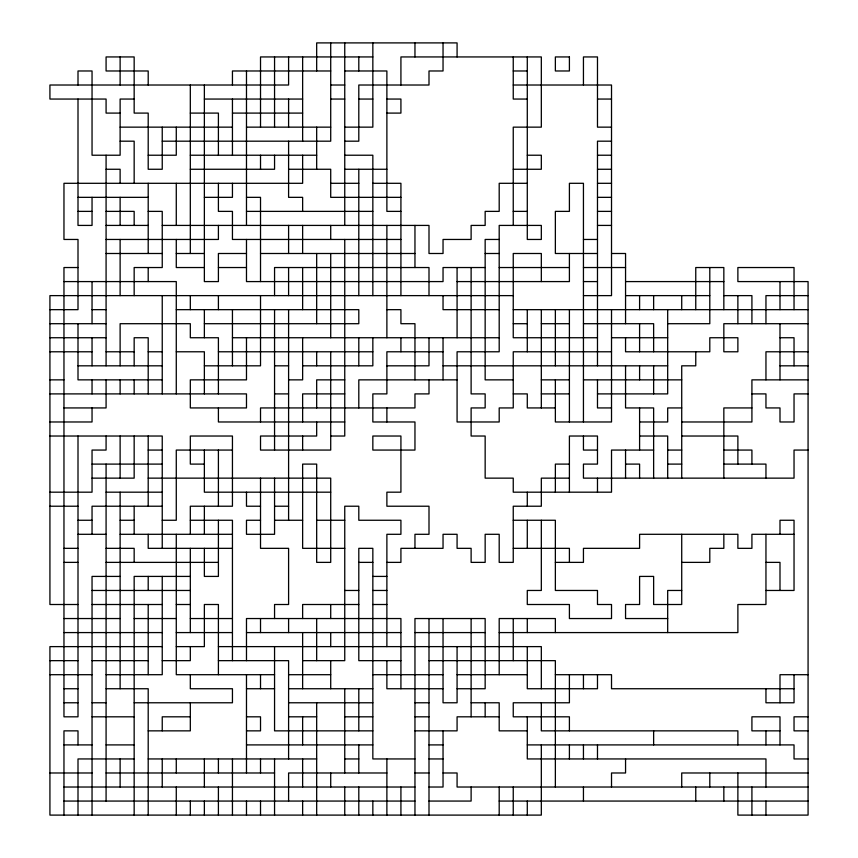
<?xml version="1.0" encoding="UTF-8"?>
<svg xmlns="http://www.w3.org/2000/svg" width="858" height="858" viewBox="0 0 858 858"><rect width="100%" height="100%" fill="white"/><g stroke="black" fill="none" stroke-linecap="round" stroke-linejoin="round"><path stroke-width="1.29" d="M372.844 56.939L260.521 56.939L260.521 127.145M330.716 70.978L232.443 70.978L232.443 85.017M344.755 70.978L386.883 70.978L386.883 211.379L400.922 211.379M513.245 70.978L527.284 70.978M330.716 85.017L344.755 85.017M513.245 85.017L611.518 85.017L611.518 295.624L583.44 295.624M134.159 99.056L120.12 99.056L120.12 155.223L92.042 155.223L92.042 70.978L78.003 70.978L78.003 85.017M204.365 99.056L302.638 99.056M330.716 99.056L344.755 99.056M358.805 99.056L372.844 99.056M386.883 99.056L400.922 99.056L400.922 113.095L386.883 113.095M527.284 99.056L513.245 99.056L513.245 56.939M597.479 99.056L611.518 99.056M120.12 113.095L106.081 113.095L106.081 99.056L49.925 99.056L49.925 85.017L288.599 85.017L288.599 56.939M190.315 113.095L218.404 113.095L218.404 155.223M232.443 113.095L302.638 113.095M120.12 127.145L232.443 127.145M246.482 127.145L330.716 127.145M344.755 127.145L372.844 127.145L372.844 42.9M611.518 127.145L597.479 127.145L597.479 56.939L583.44 56.939L583.44 85.017M120.12 141.184L134.159 141.184L134.159 183.301M162.237 141.184L330.716 141.184L330.716 42.9M344.755 141.184L358.805 141.184L358.805 85.017L429 85.017L429 70.978L443.039 70.978L443.039 42.9M611.518 141.184L597.479 141.184L597.479 365.819M148.198 155.223L176.276 155.223L176.276 127.145M190.315 155.223L316.677 155.223M344.755 155.223L372.844 155.223L372.844 295.624M527.284 155.223L541.323 155.223L541.323 169.262L513.245 169.262M597.479 155.223L611.518 155.223M106.081 169.262L120.12 169.262L120.12 183.301M190.315 169.262L274.56 169.262L274.56 155.223M288.599 169.262L330.716 169.262L330.716 197.34L400.922 197.34M344.755 169.262L386.883 169.262M597.479 169.262L611.518 169.262M330.716 183.301L358.805 183.301M372.844 183.301L400.922 183.301L400.922 295.624M527.284 183.301L499.195 183.301L499.195 211.379L485.156 211.379L485.156 225.418L471.117 225.418L471.117 239.457L443.039 239.457L443.039 253.496L429 253.496L429 225.418L162.237 225.418M597.479 183.301L611.518 183.301M78.003 197.34L148.198 197.34M204.365 197.34L232.443 197.34L232.443 183.301M246.482 197.34L260.521 197.34L260.521 281.585M597.479 197.34L611.518 197.34M78.003 211.379L92.042 211.379M106.081 211.379L134.159 211.379L134.159 225.418M148.198 211.379L162.237 211.379L162.237 267.535L134.159 267.535L134.159 295.624M246.482 211.379L372.844 211.379M513.245 211.379L527.284 211.379M597.479 211.379L611.518 211.379M106.081 225.418L148.198 225.418M597.479 225.418L611.518 225.418M106.081 239.457L218.404 239.457L218.404 225.418M400.922 239.457L232.443 239.457L232.443 211.379L218.404 211.379L218.404 183.301M499.195 239.457L485.156 239.457L485.156 379.858L513.245 379.858M583.44 239.457L597.479 239.457M106.081 253.496L162.237 253.496M176.276 253.496L204.365 253.496M246.482 253.496L218.404 253.496L218.404 281.585L204.365 281.585L204.365 85.017M260.521 253.496L414.961 253.496M485.156 253.496L499.195 253.496M597.479 253.496L555.362 253.496L555.362 211.379L569.401 211.379L569.401 183.301L583.44 183.301L583.44 421.975M611.518 253.496L625.557 253.496L625.557 323.702M78.003 267.535L63.964 267.535L63.964 716.816L78.003 716.816L78.003 436.025M204.365 267.535L176.276 267.535L176.276 239.457M218.404 267.535L246.482 267.535M485.156 267.535L443.039 267.535L443.039 281.585L246.482 281.585L246.482 239.457M499.195 267.535L569.401 267.535M583.44 267.535L625.557 267.535M63.964 281.585L176.276 281.585L176.276 393.897M457.078 281.585L569.401 281.585L569.401 253.496M583.44 281.585L597.479 281.585M625.557 281.585L723.841 281.585M513.245 295.624L49.925 295.624L49.925 604.504L78.003 604.504M625.557 295.624L709.802 295.624M723.841 295.624L751.919 295.624L751.919 323.702M808.075 295.624L765.958 295.624L765.958 323.702M49.925 309.663L78.003 309.663L78.003 239.457L63.964 239.457L63.964 183.301L302.638 183.301L302.638 155.223M92.042 309.663L106.081 309.663M176.276 309.663L358.805 309.663L358.805 323.702L204.365 323.702M386.883 309.663L400.922 309.663L400.922 323.702L414.961 323.702L414.961 379.858M499.195 309.663L443.039 309.663L443.039 295.624M513.245 309.663L808.075 309.663M49.925 323.702L106.081 323.702M513.245 323.702L527.284 323.702M541.323 323.702L569.401 323.702M583.44 323.702L653.635 323.702L653.635 351.78M667.685 323.702L709.802 323.702L709.802 267.535M808.075 323.702L723.841 323.702L723.841 351.78L737.88 351.78L737.88 337.741L709.802 337.741L709.802 351.78L625.557 351.78L625.557 337.741M49.925 337.741L106.081 337.741M232.443 337.741L499.195 337.741M597.479 337.741L513.245 337.741L513.245 253.496L541.323 253.496L541.323 281.585M611.518 337.741L667.685 337.741M779.997 337.741L794.036 337.741L794.036 365.819M49.925 351.78L92.042 351.78M106.081 351.78L134.159 351.78M148.198 351.78L162.237 351.78M176.276 351.78L204.365 351.78L204.365 393.897M218.404 351.78L372.844 351.78M443.039 351.78L386.883 351.78L386.883 393.897L372.844 393.897L372.844 421.975L414.961 421.975L414.961 450.064L372.844 450.064L372.844 436.025L400.922 436.025L400.922 492.181L386.883 492.181L386.883 506.22L429 506.22L429 534.298L414.961 534.298L414.961 548.337M611.518 351.78L513.245 351.78L513.245 407.936L499.195 407.936L499.195 421.975L457.078 421.975L457.078 351.78L499.195 351.78L499.195 225.418L541.323 225.418L541.323 239.457L527.284 239.457L527.284 56.939M808.075 351.78L765.958 351.78L765.958 379.858M78.003 365.819L162.237 365.819M204.365 365.819L260.521 365.819L260.521 295.624M274.56 365.819L288.599 365.819M302.638 365.819L372.844 365.819L372.844 337.741M386.883 365.819L429 365.819L429 337.741M443.039 365.819L667.685 365.819M779.997 365.819L808.075 365.819M49.925 379.858L63.964 379.858M162.237 379.858L78.003 379.858L78.003 323.702M288.599 379.858L302.638 379.858L302.638 337.741M344.755 379.858L316.677 379.858L316.677 407.936M457.078 379.858L358.805 379.858L358.805 407.936M541.323 379.858L569.401 379.858M583.44 379.858L681.724 379.858M808.075 379.858L751.919 379.858L751.919 421.975L681.724 421.975M49.925 393.897L246.482 393.897L246.482 407.936L190.315 407.936L190.315 379.858L246.482 379.858L246.482 337.741M274.56 393.897L288.599 393.897M344.755 393.897L302.638 393.897L302.638 421.975M513.245 393.897L527.284 393.897L527.284 407.936L555.362 407.936M541.323 393.897L569.401 393.897M597.479 393.897L667.685 393.897L667.685 309.663M751.919 393.897L765.958 393.897L765.958 407.936L779.997 407.936L779.997 421.975L794.036 421.975L794.036 393.897L808.075 393.897M63.964 407.936L106.081 407.936L106.081 379.858M611.518 407.936L597.479 407.936L597.479 379.858M681.724 407.936L667.685 407.936L667.685 421.975L639.596 421.975M751.919 407.936L723.841 407.936L723.841 478.142M49.925 421.975L92.042 421.975L92.042 407.936M344.755 421.975L218.404 421.975L218.404 407.936M49.925 436.025L162.237 436.025L162.237 548.337M330.716 436.025L344.755 436.025L344.755 239.457M639.596 436.025L667.685 436.025L667.685 478.142M681.724 436.025L737.88 436.025L737.88 464.103M148.198 450.064L162.237 450.064M232.443 450.064L176.276 450.064L176.276 520.259L162.237 520.259M597.479 450.064L583.44 450.064L583.44 436.025M653.635 450.064L611.518 450.064L611.518 492.181L513.245 492.181L513.245 478.142L485.156 478.142L485.156 436.025L471.117 436.025L471.117 407.936L485.156 407.936L485.156 393.897L471.117 393.897L471.117 267.535M667.685 450.064L681.724 450.064M723.841 450.064L751.919 450.064L751.919 464.103M808.075 450.064L794.036 450.064L794.036 478.142L583.44 478.142L583.44 464.103L597.479 464.103L597.479 436.025L569.401 436.025L569.401 492.181M92.042 464.103L162.237 464.103M204.365 464.103L190.315 464.103L190.315 436.025L232.443 436.025L232.443 506.22L190.315 506.22L190.315 534.298M569.401 464.103L555.362 464.103L555.362 492.181M625.557 464.103L639.596 464.103L639.596 478.142M667.685 464.103L681.724 464.103M723.841 464.103L765.958 464.103L765.958 478.142M92.042 478.142L134.159 478.142L134.159 436.025M148.198 478.142L330.716 478.142L330.716 562.376L316.677 562.376L316.677 464.103L302.638 464.103L302.638 548.337L344.755 548.337M569.401 478.142L541.323 478.142L541.323 506.22L513.245 506.22L513.245 562.376L499.195 562.376L499.195 534.298L485.156 534.298L485.156 562.376L471.117 562.376L471.117 548.337L457.078 548.337L457.078 534.298L443.039 534.298L443.039 548.337L400.922 548.337L400.922 562.376L386.883 562.376M49.925 492.181L92.042 492.181L92.042 450.064L106.081 450.064L106.081 436.025M106.081 492.181L162.237 492.181M330.716 492.181L204.365 492.181L204.365 450.064M49.925 506.22L78.003 506.22M162.237 506.22L92.042 506.22L92.042 534.298M260.521 506.22L246.482 506.22L246.482 492.181M274.56 506.22L288.599 506.22M78.003 520.259L92.042 520.259M120.12 520.259L134.159 520.259M190.315 520.259L232.443 520.259L232.443 660.66M260.521 520.259L246.482 520.259L246.482 534.298L274.56 534.298L274.56 478.142M274.56 520.259L302.638 520.259M316.677 520.259L344.755 520.259M513.245 520.259L555.362 520.259L555.362 590.465L597.479 590.465L597.479 604.504L611.518 604.504L611.518 618.543L569.401 618.543L569.401 604.504L527.284 604.504L527.284 590.465L541.323 590.465L541.323 520.259M78.003 534.298L106.081 534.298M120.12 534.298L232.443 534.298M794.036 534.298L751.919 534.298L751.919 548.337L737.88 548.337L737.88 534.298L639.596 534.298L639.596 548.337L583.44 548.337L583.44 562.376L555.362 562.376M63.964 548.337L78.003 548.337M106.081 548.337L134.159 548.337L134.159 562.376M232.443 548.337L148.198 548.337L148.198 534.298M513.245 548.337L569.401 548.337L569.401 562.376M63.964 562.376L78.003 562.376M106.081 562.376L218.404 562.376M358.805 562.376L372.844 562.376M681.724 562.376L709.802 562.376L709.802 548.337L723.841 548.337L723.841 534.298M765.958 562.376L779.997 562.376L779.997 590.465M120.12 576.415L92.042 576.415L92.042 815.1M190.315 576.415L134.159 576.415L134.159 815.1M372.844 576.415L386.883 576.415M92.042 590.465L190.315 590.465M344.755 590.465L358.805 590.465M372.844 590.465L386.883 590.465M681.724 590.465L667.685 590.465L667.685 632.582M765.958 590.465L794.036 590.465L794.036 520.259L779.997 520.259L779.997 534.298M92.042 604.504L162.237 604.504M176.276 604.504L190.315 604.504M358.805 604.504L302.638 604.504L302.638 618.543M372.844 604.504L386.883 604.504M63.964 618.543L120.12 618.543M134.159 618.543L176.276 618.543M190.315 618.543L232.443 618.543M667.685 618.543L625.557 618.543L625.557 604.504L639.596 604.504L639.596 576.415L653.635 576.415L653.635 604.504L681.724 604.504L681.724 534.298M63.964 632.582L162.237 632.582M176.276 632.582L232.443 632.582M246.482 632.582L400.922 632.582M414.961 632.582L485.156 632.582M499.195 632.582L737.88 632.582L737.88 604.504L765.958 604.504L765.958 534.298M162.237 646.621L49.925 646.621L49.925 815.1L541.323 815.1L541.323 744.905M176.276 646.621L204.365 646.621L204.365 604.504L218.404 604.504L218.404 674.699M218.404 646.621L541.323 646.621L541.323 688.738M49.925 660.66L78.003 660.66M92.042 660.66L148.198 660.66M162.237 660.66L190.315 660.66L190.315 646.621M218.404 660.66L288.599 660.66L288.599 758.944M302.638 660.66L344.755 660.66L344.755 506.22L358.805 506.22L358.805 520.259L400.922 520.259L400.922 534.298L386.883 534.298L386.883 646.621M400.922 660.66L358.805 660.66L358.805 548.337L372.844 548.337L372.844 758.944L414.961 758.944M429 660.66L555.362 660.66L555.362 787.022M49.925 674.699L92.042 674.699M106.081 674.699L162.237 674.699L162.237 576.415M274.56 674.699L176.276 674.699L176.276 534.298M288.599 674.699L330.716 674.699M372.844 674.699L443.039 674.699M457.078 674.699L527.284 674.699M555.362 674.699L611.518 674.699L611.518 688.738L794.036 688.738M808.075 674.699L779.997 674.699L779.997 702.777M63.964 688.738L78.003 688.738M106.081 688.738L148.198 688.738L148.198 815.1M246.482 688.738L274.56 688.738M288.599 688.738L372.844 688.738M443.039 688.738L386.883 688.738L386.883 660.66M457.078 688.738L485.156 688.738L485.156 618.543L414.961 618.543L414.961 815.1M63.964 702.777L78.003 702.777M92.042 702.777L106.081 702.777M134.159 702.777L232.443 702.777L232.443 688.738L190.315 688.738L190.315 674.699M288.599 702.777L372.844 702.777M414.961 702.777L429 702.777M471.117 702.777L499.195 702.777L499.195 730.855L527.284 730.855M92.042 716.816L134.159 716.816M190.315 716.816L162.237 716.816L162.237 730.855M246.482 716.816L260.521 716.816L260.521 730.855L246.482 730.855M288.599 716.816L316.677 716.816M344.755 716.816L372.844 716.816M414.961 716.816L429 716.816M499.195 716.816L457.078 716.816L457.078 730.855L414.961 730.855M808.075 716.816L794.036 716.816L794.036 730.855L808.075 730.855M148.198 730.855L190.315 730.855L190.315 702.777M372.844 730.855L274.56 730.855L274.56 646.621M779.997 730.855L751.919 730.855L751.919 716.816L779.997 716.816L779.997 744.905M63.964 744.905L92.042 744.905M106.081 744.905L134.159 744.905M246.482 744.905L372.844 744.905M429 744.905L443.039 744.905M527.284 744.905L794.036 744.905L794.036 758.944L808.075 758.944M134.159 758.944L78.003 758.944L78.003 815.1M148.198 758.944L316.677 758.944M344.755 758.944L358.805 758.944M429 758.944L443.039 758.944M49.925 772.983L92.042 772.983M106.081 772.983L274.56 772.983M386.883 772.983L288.599 772.983L288.599 801.061M414.961 772.983L429 772.983M443.039 772.983L457.078 772.983L457.078 787.022L808.075 787.022M808.075 772.983L681.724 772.983L681.724 787.022M63.964 787.022L414.961 787.022M429 787.022L443.039 787.022L443.039 730.855M63.964 801.061L414.961 801.061M429 801.061L471.117 801.061L471.117 787.022M499.195 801.061L808.075 801.061M794.036 309.663L794.036 267.535L737.88 267.535L737.88 281.585L808.075 281.585L808.075 815.1L737.88 815.1L737.88 772.983M794.036 674.699L794.036 702.777L765.958 702.777L765.958 688.738M779.997 281.585L779.997 309.663M779.997 323.702L779.997 379.858M765.958 730.855L765.958 744.905M765.958 787.022L765.958 758.944L527.284 758.944L527.284 716.816M765.958 801.061L765.958 815.1M751.919 787.022L751.919 815.1M737.88 295.624L737.88 323.702M737.88 744.905L737.88 730.855L541.323 730.855L541.323 702.777M723.841 309.663L723.841 267.535L695.763 267.535L695.763 309.663M723.841 787.022L723.841 801.061M709.802 772.983L709.802 787.022M695.763 351.78L695.763 365.819L681.724 365.819L681.724 478.142M695.763 787.022L695.763 801.061M681.724 295.624L681.724 309.663M653.635 295.624L653.635 309.663M653.635 365.819L653.635 393.897M653.635 478.142L653.635 407.936L625.557 407.936L625.557 365.819M653.635 730.855L653.635 744.905M639.596 295.624L639.596 309.663M639.596 323.702L639.596 351.78M639.596 365.819L639.596 379.858M639.596 407.936L639.596 450.064M625.557 450.064L625.557 478.142M625.557 758.944L625.557 772.983L611.518 772.983L611.518 787.022M611.518 309.663L611.518 421.975L555.362 421.975L555.362 379.858M597.479 478.142L597.479 492.181M597.479 674.699L597.479 688.738L527.284 688.738L527.284 646.621M597.479 744.905L597.479 758.944M583.44 674.699L583.44 688.738M583.44 744.905L583.44 758.944M583.44 787.022L583.44 801.061M569.401 309.663L569.401 421.975M569.401 674.699L569.401 702.777L513.245 702.777L513.245 716.816L569.401 716.816L569.401 730.855M569.401 744.905L569.401 758.944M555.362 309.663L555.362 365.819M555.362 632.582L555.362 618.543L499.195 618.543L499.195 674.699M541.323 309.663L541.323 407.936M527.284 309.663L527.284 351.78M527.284 492.181L527.284 506.22M527.284 520.259L527.284 548.337M527.284 618.543L527.284 632.582M527.284 801.061L527.284 815.1M513.245 225.418L513.245 127.145L541.323 127.145L541.323 56.939L400.922 56.939L400.922 85.017M513.245 618.543L513.245 660.66M513.245 787.022L513.245 815.1M499.195 787.022L499.195 815.1M485.156 702.777L485.156 716.816M471.117 618.543L471.117 716.816M457.078 56.939L457.078 42.9L316.677 42.9L316.677 70.978M457.078 267.535L457.078 337.741M457.078 646.621L457.078 702.777L443.039 702.777L443.039 618.543M443.039 337.741L443.039 379.858M429 295.624L429 267.535L274.56 267.535L274.56 295.624M429 379.858L429 393.897L414.961 393.897L414.961 407.936L260.521 407.936L260.521 421.975M429 618.543L429 815.1M414.961 42.9L414.961 56.939M414.961 225.418L414.961 267.535M400.922 337.741L400.922 351.78M400.922 688.738L400.922 618.543L246.482 618.543L246.482 660.66M400.922 787.022L400.922 815.1M386.883 225.418L386.883 337.741M386.883 407.936L386.883 421.975M386.883 758.944L386.883 815.1M372.844 801.061L372.844 815.1M358.805 56.939L358.805 70.978M358.805 169.262L358.805 295.624M358.805 337.741L358.805 365.819M358.805 688.738L358.805 730.855M358.805 744.905L358.805 772.983M358.805 787.022L358.805 815.1M344.755 42.9L344.755 225.418M344.755 688.738L344.755 772.983M344.755 787.022L344.755 815.1M330.716 225.418L330.716 239.457M330.716 253.496L330.716 337.741M330.716 351.78L330.716 450.064L260.521 450.064L260.521 436.025L316.677 436.025L316.677 421.975M330.716 604.504L330.716 618.543M330.716 632.582L330.716 646.621M330.716 660.66L330.716 688.738M330.716 772.983L330.716 787.022M316.677 127.145L316.677 169.262M316.677 253.496L316.677 323.702M316.677 351.78L316.677 365.819M316.677 618.543L316.677 660.66M316.677 702.777L316.677 815.1M302.638 56.939L302.638 141.184M302.638 211.379L302.638 197.34L288.599 197.34L288.599 141.184M302.638 225.418L302.638 253.496M302.638 267.535L302.638 309.663M302.638 436.025L302.638 450.064M302.638 632.582L302.638 688.738M302.638 716.816L302.638 744.905M302.638 758.944L302.638 787.022M302.638 801.061L302.638 815.1M288.599 99.056L288.599 127.145M288.599 225.418L288.599 253.496M288.599 267.535L288.599 295.624M288.599 309.663L288.599 520.259M288.599 618.543L288.599 632.582M274.56 56.939L274.56 127.145M274.56 309.663L274.56 450.064M274.56 618.543L274.56 604.504L288.599 604.504L288.599 548.337L260.521 548.337L260.521 478.142M274.56 758.944L274.56 815.1M260.521 155.223L260.521 169.262M260.521 618.543L260.521 632.582M260.521 674.699L260.521 688.738M260.521 758.944L260.521 772.983M260.521 801.061L260.521 815.1M246.482 70.978L246.482 225.418M246.482 674.699L246.482 772.983M246.482 801.061L246.482 815.1M232.443 99.056L232.443 155.223M232.443 309.663L232.443 365.819M232.443 758.944L232.443 815.1M218.404 295.624L218.404 309.663M218.404 393.897L218.404 337.741L190.315 337.741L190.315 323.702L120.12 323.702L120.12 365.819M218.404 450.064L218.404 506.22M218.404 520.259L218.404 576.415L204.365 576.415L204.365 548.337M218.404 758.944L218.404 772.983M218.404 787.022L218.404 815.1M204.365 309.663L204.365 337.741M204.365 506.22L204.365 534.298M204.365 758.944L204.365 787.022M204.365 801.061L204.365 815.1M190.315 85.017L190.315 253.496M190.315 295.624L190.315 309.663M190.315 548.337L190.315 632.582M190.315 801.061L190.315 815.1M176.276 183.301L176.276 225.418M176.276 758.944L176.276 772.983M176.276 787.022L176.276 815.1M162.237 127.145L162.237 169.262L148.198 169.262L148.198 113.095L134.159 113.095L134.159 56.939L106.081 56.939L106.081 70.978L148.198 70.978L148.198 85.017M162.237 295.624L162.237 393.897M162.237 758.944L162.237 787.022M148.198 183.301L148.198 253.496M148.198 267.535L148.198 281.585M148.198 393.897L148.198 337.741L134.159 337.741L134.159 365.819M148.198 436.025L148.198 506.22M148.198 576.415L148.198 590.465M148.198 604.504L148.198 674.699M134.159 379.858L134.159 393.897M134.159 506.22L134.159 534.298M120.12 56.939L120.12 85.017M120.12 197.34L120.12 225.418M120.12 239.457L120.12 295.624M120.12 379.858L120.12 393.897M120.12 436.025L120.12 478.142M120.12 492.181L120.12 688.738M120.12 758.944L120.12 787.022M106.081 155.223L106.081 365.819M106.081 464.103L106.081 801.061M92.042 197.34L92.042 225.418L78.003 225.418L78.003 99.056M92.042 281.585L92.042 323.702M92.042 337.741L92.042 365.819M92.042 379.858L92.042 393.897M78.003 744.905L78.003 730.855L63.964 730.855L63.964 815.1M569.401 56.939L555.362 56.939L555.362 70.978L569.401 70.978L569.401 56.939"/></g></svg>
